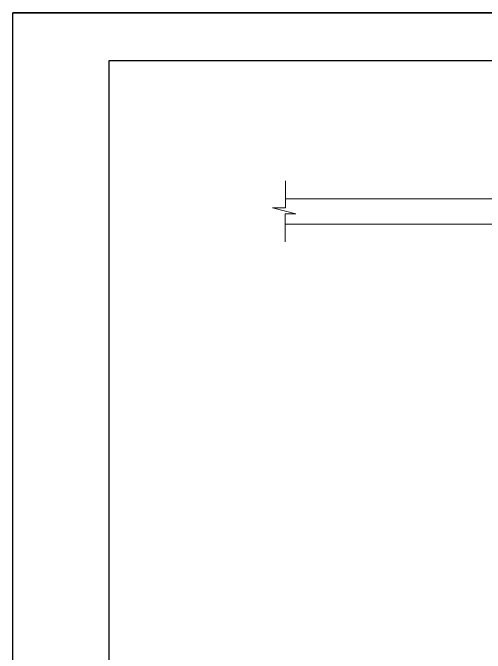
# Model space of a CAD drawing. Header units: metres. Extents: x -801 to 302, y 0 to 75.
# Drawn here: x 30.55 to 45.95, y 13.22 to 34.1 of the extents above; entities that cross this region are included whole.
import ezdxf

# ---------------------------------------------------------------- set-up
doc = ezdxf.new("R2010")
doc.units = ezdxf.units.M
doc.header["$MEASUREMENT"] = 0
doc.layers.add('6', color=6, linetype='Continuous')
doc.layers.add('walls', color=7, linetype='Continuous', lineweight=15)

msp = doc.modelspace()

# ---------------------------------------------------------------- linework, layer by layer
for p, q in [((30.55279, 34.09542), (76.99312, 34.09542)), ((76.99312, 34.09542), (30.55279, 34.09542)), ((30.55279, 1.25882), (30.55279, 34.09542)), ((30.55279, 1.25882), (30.55279, 34.09542))]:
    msp.add_line(p, q)
at = {"layer": '6'}
for p, q in [((33.68008, 32.53178), (33.68008, 2.82247)), ((66.82941, 32.53178), (33.68008, 32.53178))]:
    msp.add_line(p, q, dxfattribs=at)
at = {"layer": 'walls'}
for p, q in [((39.44097, 28.62016), (39.44097, 27.73995)), ((39.44097, 28.03245), (58.25493, 28.03245)), ((39.44097, 27.73995), (39.0109, 27.73995)), ((39.0109, 27.73995), (39.77853, 27.53809)), ((39.77853, 27.53809), (39.423, 27.53809)), ((39.423, 27.53809), (39.423, 26.63373)), ((39.423, 27.20245), (46.30493, 27.20245))]:
    msp.add_line(p, q, dxfattribs=at)

doc.saveas('drawing.dxf')
